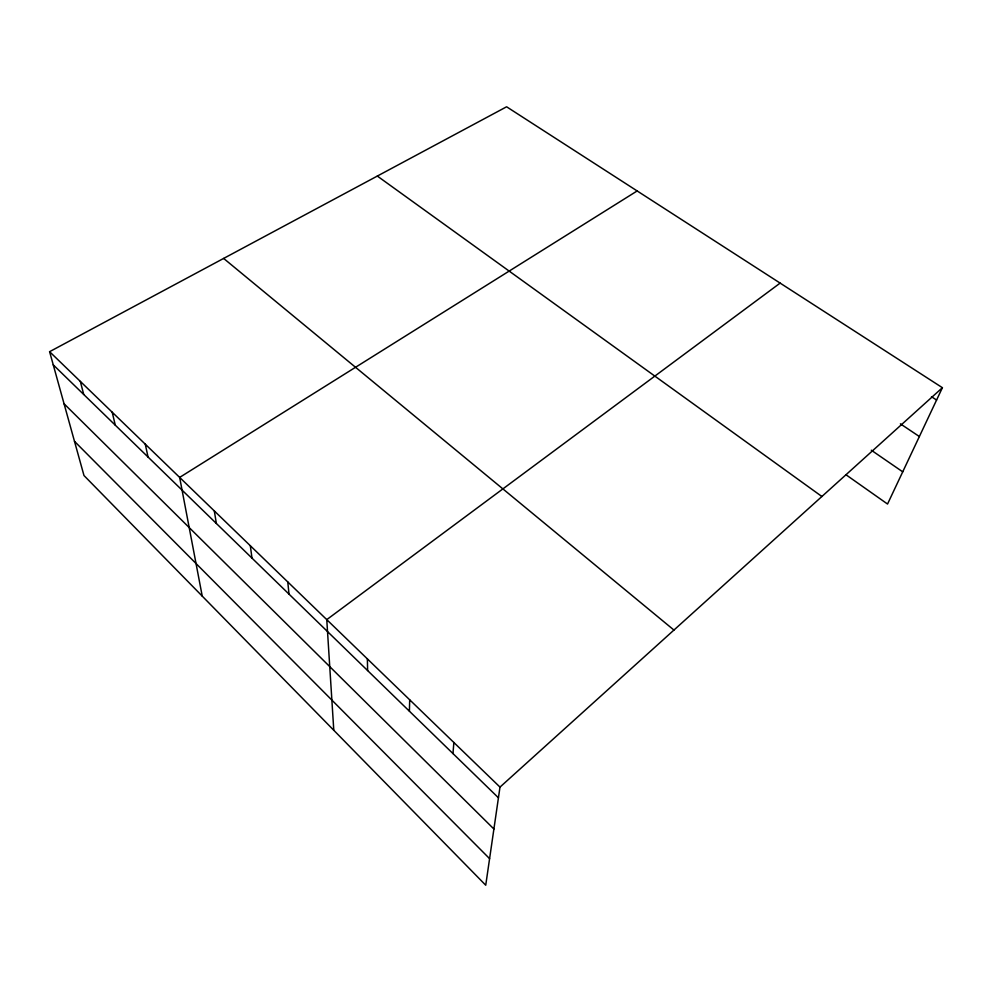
<?xml version="1.0" encoding="UTF-8"?>
<svg xmlns="http://www.w3.org/2000/svg" width="992" height="992" viewBox="0 0 992 992"><rect width="100%" height="100%" fill="white"/><g stroke="black" fill="none" stroke-linecap="round" stroke-linejoin="round"><path stroke-width="1.49" d="M409.398 711.19L409.696 699.806M452.972 753.56L453.865 742.5M942.4 387.698L499.993 787.102L485.733 885.211L83.985 475.54L49.6 351.689L506.602 106.789L942.4 387.698L887.542 504.035L846.139 474.858M780.134 283.104L326.765 619.628L333.783 730.261M637.162 190.948L179.651 477.412L202.232 596.118M931.488 396.713L936.584 400.036M900.389 423.832L919.373 436.542M871.298 450.207L902.732 471.832M377.332 176.068L821.884 496.496M223.634 258.428L673.94 630.056M49.6 351.689L499.993 787.102M53.258 364.858L498.443 797.791M64.071 403.781L493.904 829.014M74.499 441.341L489.589 858.65M80.327 381.387L83.712 394.469M112.195 412.201L115.283 425.171M145.278 444.18L148.044 457.039M214.309 510.917L216.368 523.466M250.331 545.736L251.98 558.112M287.779 581.944L289.007 594.121M367.375 658.886L367.623 670.567"/></g></svg>
